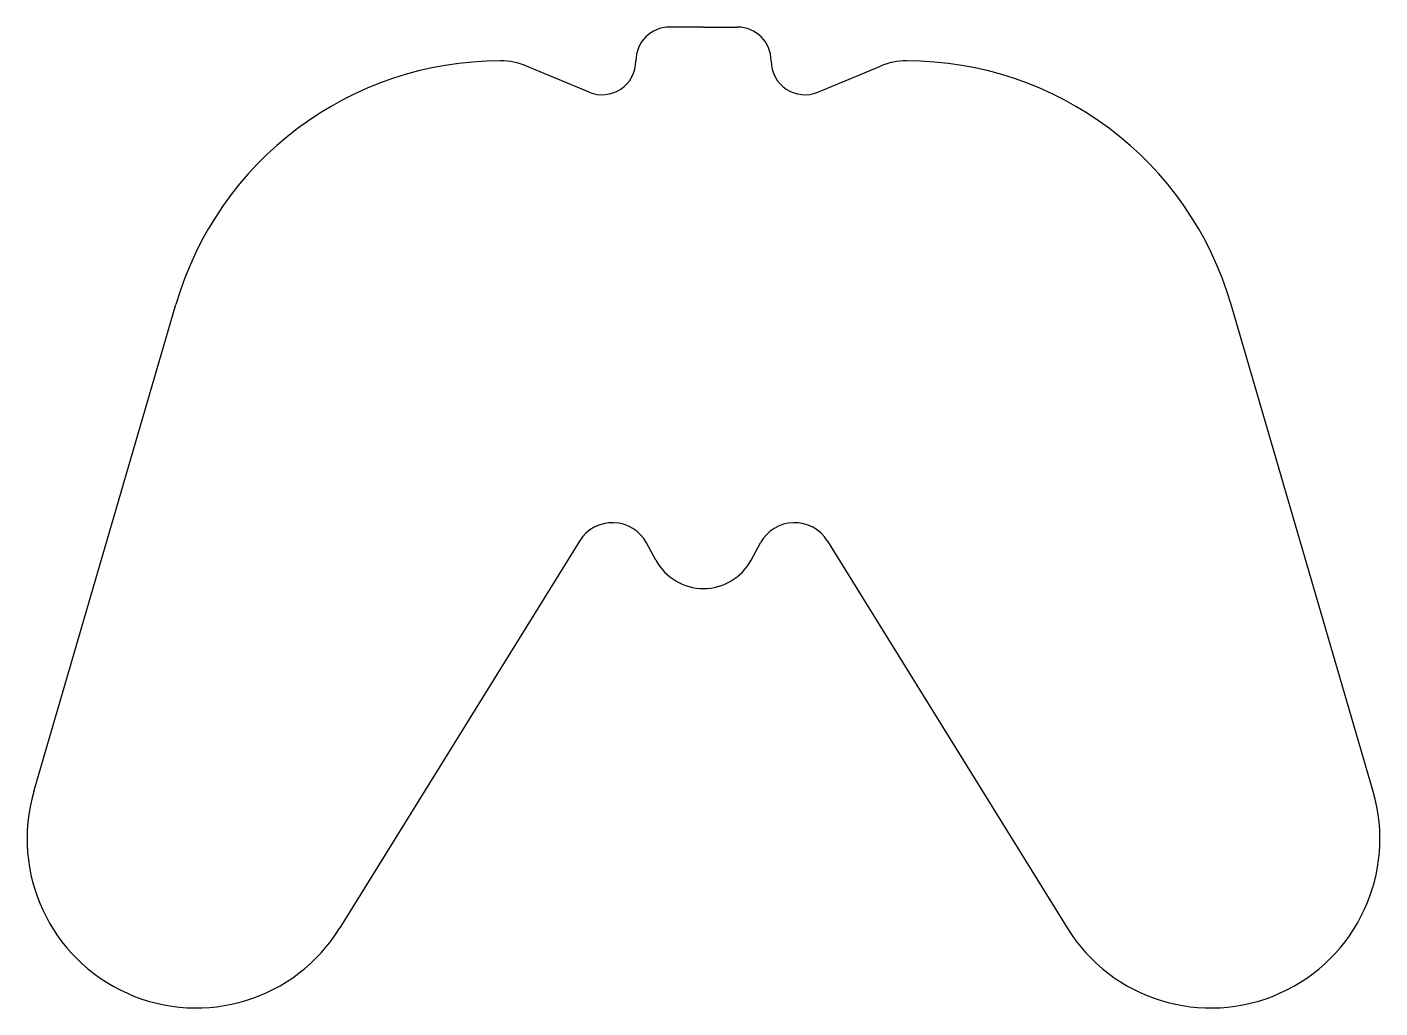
# Model space of a CAD drawing. Header units: inches. Extents: x 0 to 150, y 0 to 109.
import ezdxf

# ---------------------------------------------------------------- set-up
doc = ezdxf.new("R2010")
doc.units = ezdxf.units.IN
doc.header["$MEASUREMENT"] = 0

msp = doc.modelspace()

# ---------------------------------------------------------------- linework, layer by layer
for p, q in [((75, 108.75), (71.25, 108.75)), ((75, 108.75), (78.75, 108.75)), ((62.31, 101.54), (55.38, 104.42)), ((87.69, 101.54), (94.62, 104.42)), ((0.75, 24), (16.5, 78)), ((149.25, 24), (133.5, 78)), ((61.26, 51.76), (34.69, 8.88)), ((69.73, 49.64), (68.69, 51.55)), ((80.27, 49.64), (81.31, 51.55)), ((88.74, 51.76), (115.31, 8.88))]:
    msp.add_line(p, q)
for centre, radius, start, end in [((71.25, 105), 3.75, 90, 180), ((78.75, 105), 3.75, 0, 90), ((52.5, 67.5), 37.5, 90, 163.7398), ((52.5, 97.5), 7.5, 67.3801, 90), ((63.75, 105), 3.75, 247.3801, 0), ((86.25, 105), 3.75, 180, 292.6199), ((97.5, 97.5), 7.5, 90, 112.6199), ((97.5, 67.5), 37.5, 16.2602, 90), ((64.91, 49.5), 4.3, 28.4989, 148.2233), ((85.09, 49.5), 4.3, 31.7767, 151.5011), ((75, 52.5), 6, 208.4989, 270), ((75, 52.5), 6, 270, 331.5011), ((18.75, 18.75), 18.75, 163.7398, 328.2233), ((131.25, 18.75), 18.75, 211.7767, 16.2602)]:
    msp.add_arc(centre, radius, start, end)

doc.saveas('drawing.dxf')
